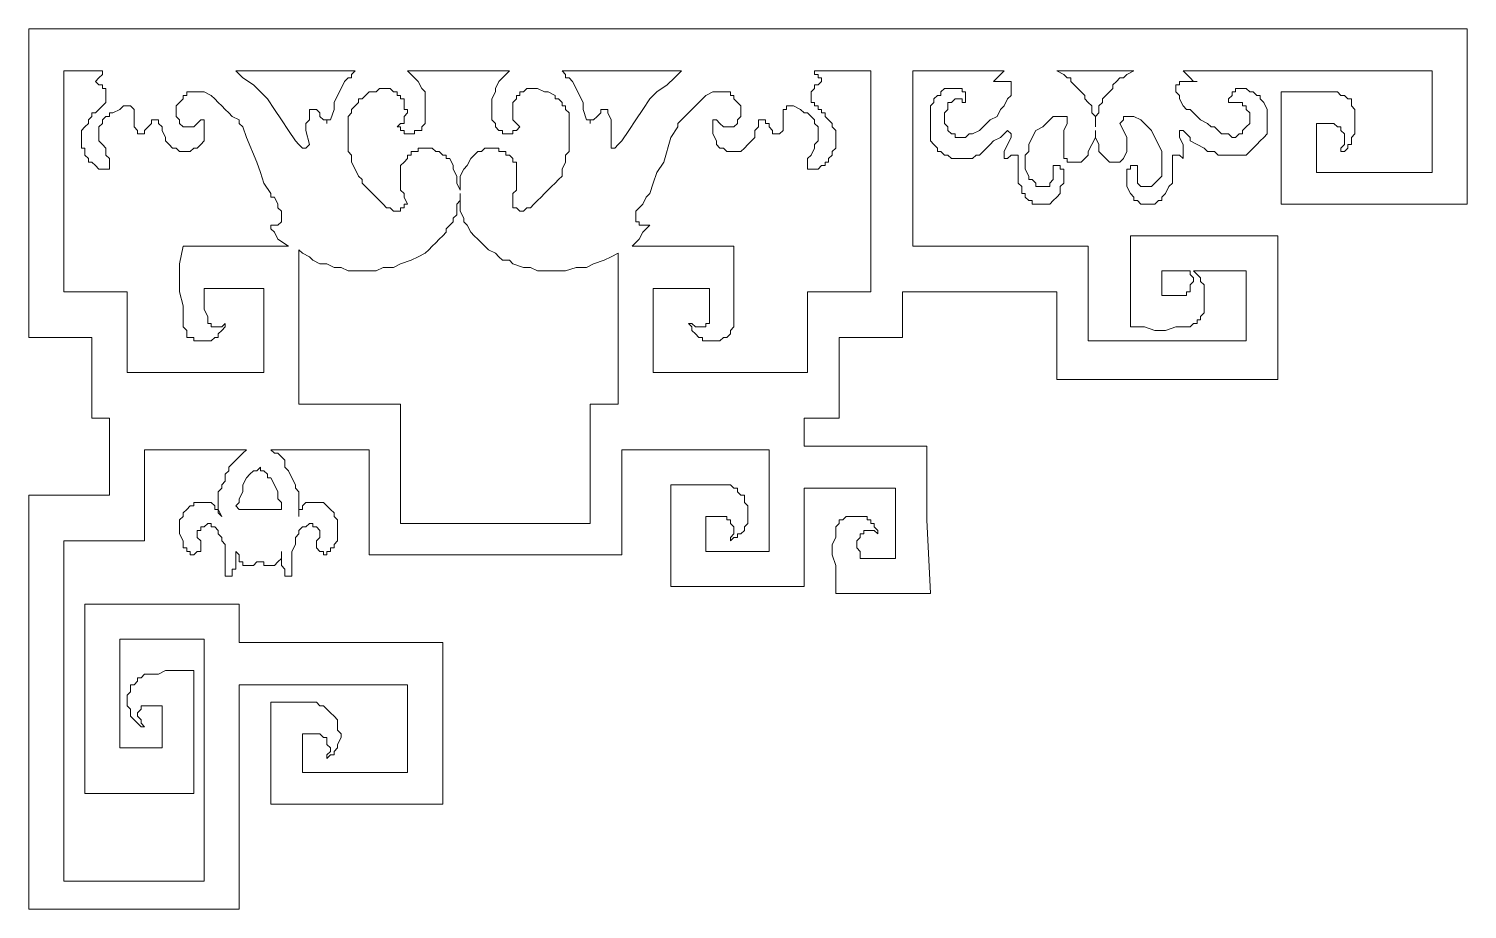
# Model space of a CAD drawing. Extents: x -66030 to 95157, y -13132 to 45879.
# Drawn here: x -54205 to -52603, y 9708 to 10688 of the extents above; entities that cross this region are included whole.
import ezdxf

# ---------------------------------------------------------------- set-up
doc = ezdxf.new("R2010")
doc.units = 0
doc.header["$LTSCALE"] = 100
doc.header["$MEASUREMENT"] = 0
doc.layers.get('0').update_dxf_attribs({"linetype": 'CONTINUOUS'})

msp = doc.modelspace()

# ---------------------------------------------------------------- linework, layer by layer
at = {"lineweight": 0}
for points in [[(-54204.6, 10688.1), (-53403.9, 10688.1), (-52603.2, 10688.1), (-52603.2, 10492.8), (-52810.2, 10492.8), (-52810.2, 10527.9), (-52810.2, 10617.7), (-52790.7, 10617.7), (-52782.8, 10617.7), (-52771.1, 10617.7), (-52759.4, 10617.7), (-52751.6, 10617.7), (-52747.7, 10617.7), (-52743.8, 10613.8), (-52739.9, 10613.8), (-52736, 10609.9), (-52736, 10609.9), (-52736, 10609.9), (-52732.1, 10609.9), (-52732.1, 10606), (-52732.1, 10602.1), (-52728.2, 10598.2), (-52728.2, 10590.4), (-52728.2, 10586.5), (-52728.2, 10578.7), (-52728.2, 10574.8), (-52728.2, 10570.9), (-52732.1, 10567), (-52732.1, 10563.1), (-52732.1, 10559.2), (-52736, 10559.2), (-52736, 10555.2), (-52739.9, 10551.3), (-52743.8, 10551.3), (-52743.8, 10551.3), (-52743.8, 10555.2), (-52739.9, 10559.2), (-52739.9, 10563.1), (-52739.9, 10567), (-52739.9, 10570.9), (-52743.8, 10574.8), (-52743.8, 10578.7), (-52743.8, 10578.7), (-52747.7, 10578.7), (-52747.7, 10578.7), (-52751.6, 10582.6), (-52759.4, 10582.6), (-52771.1, 10582.6), (-52771.1, 10527.9), (-52642.2, 10527.9), (-52642.2, 10641.2), (-52919.6, 10641.2), (-52911.7, 10633.4), (-52907.8, 10629.5), (-52903.9, 10629.5), (-52903.9, 10629.5), (-52903.9, 10629.5), (-52911.7, 10629.5), (-52915.6, 10629.5), (-52919.6, 10629.5), (-52919.6, 10629.5), (-52923.5, 10629.5), (-52923.5, 10625.6), (-52927.4, 10625.6), (-52927.4, 10621.7), (-52927.4, 10621.7), (-52927.4, 10617.7), (-52927.4, 10617.7), (-52923.5, 10613.8), (-52923.5, 10609.9), (-52919.6, 10602.1), (-52915.6, 10598.2), (-52911.7, 10598.2), (-52907.8, 10594.3), (-52903.9, 10590.4), (-52900, 10586.5), (-52892.2, 10582.6), (-52888.3, 10578.7), (-52884.4, 10578.7), (-52880.5, 10574.8), (-52876.6, 10570.9), (-52868.8, 10570.9), (-52864.9, 10567), (-52861, 10567), (-52857.1, 10570.9), (-52853.2, 10570.9), (-52853.2, 10570.9), (-52853.2, 10574.8), (-52849.2, 10578.7), (-52849.2, 10578.7), (-52845.3, 10582.6), (-52845.3, 10586.5), (-52845.3, 10590.4), (-52845.3, 10594.3), (-52849.2, 10598.2), (-52849.2, 10602.1), (-52849.2, 10602.1), (-52853.2, 10602.1), (-52853.2, 10606), (-52857.1, 10606), (-52861, 10606), (-52864.9, 10606), (-52864.9, 10606), (-52868.8, 10606), (-52868.8, 10606), (-52868.8, 10609.9), (-52868.8, 10609.9), (-52864.9, 10613.8), (-52864.9, 10617.7), (-52861, 10617.7), (-52861, 10621.7), (-52857.1, 10621.7), (-52853.2, 10621.7), (-52849.2, 10621.7), (-52849.2, 10621.7), (-52845.3, 10617.7), (-52841.4, 10617.7), (-52837.5, 10613.8), (-52833.6, 10613.8), (-52833.6, 10609.9), (-52829.7, 10606), (-52825.8, 10598.2), (-52825.8, 10594.3), (-52825.8, 10586.5), (-52825.8, 10582.6), (-52825.8, 10574.8), (-52825.8, 10570.9), (-52829.7, 10567), (-52833.6, 10563.1), (-52837.5, 10559.2), (-52841.4, 10555.2), (-52845.3, 10551.3), (-52849.2, 10547.4), (-52853.2, 10547.4), (-52857.1, 10547.4), (-52864.9, 10547.4), (-52868.8, 10547.4), (-52876.6, 10547.4), (-52880.5, 10547.4), (-52884.4, 10551.3), (-52892.2, 10551.3), (-52896.1, 10555.2), (-52903.9, 10559.2), (-52911.7, 10563.1), (-52911.7, 10567), (-52915.6, 10570.9), (-52915.6, 10570.9), (-52919.6, 10574.8), (-52923.5, 10574.8), (-52923.5, 10570.9), (-52923.5, 10570.9), (-52923.5, 10567), (-52919.6, 10559.2), (-52919.6, 10551.3), (-52919.6, 10547.4), (-52919.6, 10547.4), (-52919.6, 10543.5), (-52919.6, 10543.5), (-52919.6, 10543.5), (-52923.5, 10547.4), (-52927.4, 10547.4), (-52927.4, 10547.4), (-52931.3, 10547.4), (-52931.3, 10547.4), (-52931.3, 10547.4), (-52931.3, 10547.4), (-52931.3, 10539.6), (-52931.3, 10527.9), (-52931.3, 10520.1), (-52931.3, 10516.2), (-52935.2, 10512.3), (-52939.1, 10504.5), (-52939.1, 10504.5), (-52943, 10500.6), (-52943, 10496.7), (-52946.9, 10496.7), (-52950.8, 10492.8), (-52950.8, 10492.8), (-52954.7, 10492.8), (-52958.6, 10492.8), (-52962.5, 10492.8), (-52966.4, 10492.8), (-52970.3, 10496.7), (-52974.2, 10496.7), (-52974.2, 10500.6), (-52974.2, 10500.6), (-52978.1, 10504.5), (-52982, 10512.3), (-52982, 10516.2), (-52982, 10520.1), (-52982, 10524), (-52982, 10527.9), (-52982, 10527.9), (-52982, 10531.8), (-52982, 10531.8), (-52978.1, 10531.8), (-52978.1, 10535.7), (-52978.1, 10535.7), (-52974.2, 10535.7), (-52970.3, 10535.7), (-52970.3, 10531.8), (-52970.3, 10527.9), (-52970.3, 10524), (-52970.3, 10520.1), (-52970.3, 10520.1), (-52970.3, 10516.2), (-52966.4, 10512.3), (-52962.5, 10512.3), (-52962.5, 10512.3), (-52958.6, 10512.3), (-52954.7, 10512.3), (-52954.7, 10512.3), (-52950.8, 10516.2), (-52946.9, 10520.1), (-52946.9, 10520.1), (-52943, 10524), (-52943, 10531.8), (-52943, 10535.7), (-52943, 10539.6), (-52943, 10547.4), (-52943, 10551.3), (-52946.9, 10559.2), (-52950.8, 10567), (-52954.7, 10574.8), (-52958.6, 10578.7), (-52962.5, 10582.6), (-52966.4, 10586.5), (-52974.2, 10590.4), (-52974.2, 10590.4), (-52978.1, 10590.4), (-52982, 10590.4), (-52982, 10590.4), (-52986, 10590.4), (-52986, 10590.4), (-52986, 10586.5), (-52986, 10586.5), (-52989.9, 10582.6), (-52986, 10574.8), (-52982, 10567), (-52982, 10563.1), (-52982, 10559.2), (-52982, 10555.2), (-52982, 10551.3), (-52986, 10543.5), (-52986, 10543.5), (-52986, 10543.5), (-52989.9, 10539.6), (-52989.9, 10539.6), (-52993.8, 10539.6), (-52993.8, 10539.6), (-52997.7, 10539.6), (-52997.7, 10539.6), (-53001.6, 10539.6), (-53001.6, 10539.6), (-53001.6, 10539.6), (-53005.5, 10543.5), (-53005.5, 10543.5), (-53009.4, 10547.4), (-53009.4, 10547.4), (-53013.3, 10551.3), (-53013.3, 10559.2), (-53017.2, 10567), (-53017.2, 10570.9), (-53017.2, 10574.8), (-53017.2, 10570.9), (-53017.2, 10567), (-53021.1, 10559.2), (-53025, 10551.3), (-53025, 10547.4), (-53025, 10547.4), (-53028.9, 10543.5), (-53028.9, 10543.5), (-53032.8, 10539.6), (-53032.8, 10539.6), (-53036.7, 10539.6), (-53036.7, 10539.6), (-53040.6, 10539.6), (-53040.6, 10539.6), (-53044.5, 10539.6), (-53044.5, 10539.6), (-53048.4, 10539.6), (-53048.4, 10543.5), (-53048.4, 10543.5), (-53052.4, 10543.5), (-53052.4, 10551.3), (-53052.4, 10555.2), (-53052.4, 10559.2), (-53052.4, 10567), (-53052.4, 10574.8), (-53048.4, 10582.6), (-53048.4, 10586.5), (-53048.4, 10586.5), (-53048.4, 10590.4), (-53052.4, 10590.4), (-53052.4, 10590.4), (-53056.3, 10590.4), (-53056.3, 10590.4), (-53060.2, 10590.4), (-53064.1, 10590.4), (-53068, 10586.5), (-53071.9, 10582.6), (-53075.8, 10578.7), (-53083.6, 10574.8), (-53087.5, 10567), (-53091.4, 10559.2), (-53091.4, 10551.3), (-53095.3, 10547.4), (-53095.3, 10539.6), (-53095.3, 10535.7), (-53095.3, 10531.8), (-53091.4, 10524), (-53091.4, 10520.1), (-53087.5, 10520.1), (-53083.6, 10516.2), (-53083.6, 10512.3), (-53079.7, 10512.3), (-53075.8, 10512.3), (-53075.8, 10512.3), (-53071.9, 10512.3), (-53068, 10512.3), (-53068, 10516.2), (-53064.1, 10520.1), (-53064.1, 10520.1), (-53064.1, 10524), (-53064.1, 10527.9), (-53064.1, 10531.8), (-53064.1, 10535.7), (-53060.2, 10535.7), (-53060.2, 10535.7), (-53056.3, 10535.7), (-53056.3, 10531.8), (-53056.3, 10531.8), (-53052.4, 10531.8), (-53052.4, 10527.9), (-53052.4, 10527.9), (-53052.4, 10524), (-53052.4, 10520.1), (-53052.4, 10516.2), (-53056.3, 10512.3), (-53056.3, 10504.5), (-53060.2, 10500.6), (-53060.2, 10500.6), (-53064.1, 10496.7), (-53064.1, 10496.7), (-53068, 10492.8), (-53071.9, 10492.8), (-53075.8, 10492.8), (-53079.7, 10492.8), (-53083.6, 10492.8), (-53087.5, 10492.8), (-53087.5, 10496.7), (-53091.4, 10496.7), (-53095.3, 10500.6), (-53095.3, 10504.5), (-53099.2, 10504.5), (-53099.2, 10512.3), (-53103.1, 10516.2), (-53103.1, 10520.1), (-53103.1, 10527.9), (-53103.1, 10539.6), (-53103.1, 10547.4), (-53107, 10547.4), (-53107, 10547.4), (-53107, 10547.4), (-53107, 10547.4), (-53107, 10547.4), (-53110.9, 10547.4), (-53114.9, 10543.5), (-53114.9, 10543.5), (-53118.8, 10543.5), (-53118.8, 10547.4), (-53118.8, 10547.4), (-53118.8, 10551.3), (-53114.9, 10559.2), (-53110.9, 10567), (-53110.9, 10570.9), (-53110.9, 10570.9), (-53114.9, 10574.8), (-53114.9, 10574.8), (-53118.8, 10570.9), (-53118.8, 10570.9), (-53122.7, 10567), (-53130.5, 10563.1), (-53134.4, 10559.2), (-53138.3, 10555.2), (-53142.2, 10551.3), (-53146.1, 10547.4), (-53150, 10547.4), (-53153.9, 10543.5), (-53157.8, 10543.5), (-53165.6, 10543.5), (-53169.5, 10543.5), (-53173.4, 10543.5), (-53177.3, 10543.5), (-53181.3, 10547.4), (-53185.2, 10547.4), (-53189.1, 10551.3), (-53193, 10551.3), (-53193, 10555.2), (-53196.9, 10559.2), (-53196.9, 10559.2), (-53200.8, 10563.1), (-53200.8, 10567), (-53200.8, 10570.9), (-53200.8, 10574.8), (-53200.8, 10582.6), (-53200.8, 10590.4), (-53200.8, 10598.2), (-53200.8, 10602.1), (-53196.9, 10606), (-53196.9, 10609.9), (-53193, 10613.8), (-53189.1, 10613.8), (-53189.1, 10617.7), (-53185.2, 10621.7), (-53181.3, 10621.7), (-53177.3, 10621.7), (-53173.4, 10621.7), (-53173.4, 10621.7), (-53169.5, 10621.7), (-53165.6, 10621.7), (-53165.6, 10617.7), (-53161.7, 10617.7), (-53161.7, 10613.8), (-53161.7, 10609.9), (-53161.7, 10606), (-53161.7, 10606), (-53165.6, 10606), (-53165.6, 10609.9), (-53169.5, 10609.9), (-53173.4, 10609.9), (-53173.4, 10609.9), (-53177.3, 10606), (-53177.3, 10606), (-53181.3, 10606), (-53181.3, 10602.1), (-53181.3, 10598.2), (-53185.2, 10594.3), (-53185.2, 10594.3), (-53185.2, 10590.4), (-53185.2, 10586.5), (-53185.2, 10582.6), (-53181.3, 10578.7), (-53181.3, 10574.8), (-53177.3, 10570.9), (-53173.4, 10570.9), (-53173.4, 10567), (-53169.5, 10567), (-53161.7, 10567), (-53157.8, 10570.9), (-53153.9, 10570.9), (-53146.1, 10574.8), (-53138.3, 10582.6), (-53134.4, 10586.5), (-53126.6, 10590.4), (-53122.7, 10598.2), (-53118.8, 10602.1), (-53114.9, 10609.9), (-53110.9, 10613.8), (-53110.9, 10617.7), (-53110.9, 10617.7), (-53110.9, 10621.7), (-53110.9, 10621.7), (-53110.9, 10625.6), (-53110.9, 10625.6), (-53110.9, 10629.5), (-53114.9, 10629.5), (-53118.8, 10629.5), (-53122.7, 10629.5), (-53126.6, 10629.5), (-53130.5, 10629.5), (-53130.5, 10629.5), (-53130.5, 10629.5), (-53130.5, 10629.5), (-53126.6, 10633.4), (-53118.8, 10641.2), (-53220.3, 10641.2), (-53220.3, 10445.9), (-53025, 10445.9), (-53025, 10414.6), (-53025, 10395.1), (-53025, 10340.4), (-52849.2, 10340.4), (-52849.2, 10418.5), (-52907.8, 10418.5), (-52903.9, 10414.6), (-52903.9, 10414.6), (-52900, 10410.7), (-52900, 10406.8), (-52896.1, 10402.9), (-52896.1, 10399), (-52896.1, 10395.1), (-52896.1, 10391.2), (-52896.1, 10387.3), (-52896.1, 10383.4), (-52896.1, 10379.5), (-52896.1, 10375.6), (-52896.1, 10371.7), (-52900, 10367.8), (-52900, 10363.9), (-52903.9, 10363.9), (-52903.9, 10360), (-52907.8, 10360), (-52907.8, 10360), (-52911.7, 10356), (-52919.6, 10356), (-52923.5, 10356), (-52927.4, 10356), (-52939.1, 10352.1), (-52950.8, 10352.1), (-52962.5, 10356), (-52978.1, 10356), (-52978.1, 10457.6), (-52814.1, 10457.6), (-52814.1, 10297.5), (-52849.2, 10297.5), (-53060.2, 10297.5), (-53060.2, 10395.1), (-53220.3, 10395.1), (-53232, 10395.1), (-53232, 10395.1), (-53232, 10367.8), (-53232, 10344.3), (-53302.3, 10344.3), (-53302.3, 10305.3), (-53302.3, 10254.5), (-53337.5, 10254.5), (-53341.4, 10254.5), (-53341.4, 10223.2), (-53204.7, 10223.2), (-53204.7, 10141.2), (-53200.8, 10059.2), (-53306.2, 10059.2), (-53306.2, 10070.9), (-53306.2, 10078.7), (-53306.2, 10090.4), (-53310.1, 10102.2), (-53310.1, 10113.9), (-53306.2, 10121.7), (-53306.2, 10125.6), (-53306.2, 10129.5), (-53306.2, 10133.4), (-53302.3, 10137.3), (-53302.3, 10137.3), (-53302.3, 10141.2), (-53298.4, 10141.2), (-53294.5, 10145.1), (-53290.6, 10145.1), (-53282.8, 10145.1), (-53278.9, 10145.1), (-53275, 10145.1), (-53271.1, 10145.1), (-53271.1, 10141.2), (-53267.2, 10141.2), (-53267.2, 10137.3), (-53263.3, 10137.3), (-53263.3, 10133.4), (-53259.4, 10129.5), (-53259.4, 10125.6), (-53259.4, 10125.6), (-53259.4, 10125.6), (-53263.3, 10129.5), (-53267.2, 10129.5), (-53271.1, 10129.5), (-53275, 10129.5), (-53275, 10129.5), (-53275, 10125.6), (-53278.9, 10125.6), (-53278.9, 10125.6), (-53278.9, 10121.7), (-53278.9, 10121.7), (-53282.8, 10117.8), (-53282.8, 10113.9), (-53282.8, 10110), (-53278.9, 10106.1), (-53278.9, 10098.3), (-53239.8, 10098.3), (-53239.8, 10176.4), (-53341.4, 10176.4), (-53341.4, 10067), (-53380.5, 10067), (-53489.8, 10067), (-53489.8, 10125.6), (-53489.8, 10180.3), (-53474.2, 10180.3), (-53462.5, 10180.3), (-53450.8, 10180.3), (-53439, 10180.3), (-53435.1, 10180.3), (-53427.3, 10180.3), (-53423.4, 10180.3), (-53419.5, 10176.4), (-53415.6, 10176.4), (-53415.6, 10176.4), (-53415.6, 10172.5), (-53411.7, 10168.6), (-53407.8, 10168.6), (-53407.8, 10160.7), (-53403.9, 10156.8), (-53403.9, 10152.9), (-53403.9, 10149), (-53403.9, 10145.1), (-53403.9, 10141.2), (-53403.9, 10137.3), (-53407.8, 10133.4), (-53407.8, 10129.5), (-53411.7, 10125.6), (-53415.6, 10125.6), (-53415.6, 10121.7), (-53419.5, 10121.7), (-53423.4, 10117.8), (-53423.4, 10121.7), (-53419.5, 10125.6), (-53419.5, 10129.5), (-53419.5, 10133.4), (-53423.4, 10137.3), (-53423.4, 10141.2), (-53423.4, 10141.2), (-53427.3, 10141.2), (-53427.3, 10145.1), (-53431.2, 10145.1), (-53435.1, 10145.1), (-53439, 10145.1), (-53450.8, 10145.1), (-53450.8, 10106.1), (-53380.5, 10106.1), (-53380.5, 10219.3), (-53544.5, 10219.3), (-53544.5, 10125.6), (-53544.5, 10102.2), (-53825.7, 10102.2), (-53825.7, 10219.3), (-53935.1, 10219.3), (-53931.2, 10215.4), (-53927.3, 10215.4), (-53923.4, 10211.5), (-53919.5, 10207.6), (-53919.5, 10199.8), (-53915.6, 10195.9), (-53911.7, 10188.1), (-53907.8, 10180.3), (-53907.8, 10176.4), (-53903.9, 10172.5), (-53903.9, 10164.7), (-53903.9, 10160.7), (-53903.9, 10156.8), (-53903.9, 10152.9), (-53903.9, 10145.1), (-53903.9, 10149), (-53903.9, 10152.9), (-53900, 10152.9), (-53900, 10156.8), (-53896, 10160.7), (-53892.1, 10160.7), (-53892.1, 10160.7), (-53888.2, 10160.7), (-53884.3, 10160.7), (-53884.3, 10160.7), (-53880.4, 10160.7), (-53876.5, 10160.7), (-53872.6, 10156.8), (-53872.6, 10156.8), (-53868.7, 10152.9), (-53868.7, 10152.9), (-53864.8, 10149), (-53864.8, 10145.1), (-53864.8, 10145.1), (-53860.9, 10141.2), (-53860.9, 10137.3), (-53860.9, 10129.5), (-53860.9, 10125.6), (-53860.9, 10117.8), (-53864.8, 10113.9), (-53864.8, 10110), (-53868.7, 10110), (-53868.7, 10106.1), (-53872.6, 10106.1), (-53872.6, 10102.2), (-53876.5, 10102.2), (-53876.5, 10106.1), (-53880.4, 10106.1), (-53880.4, 10106.1), (-53884.3, 10110), (-53884.3, 10113.9), (-53884.3, 10113.9), (-53884.3, 10117.8), (-53884.3, 10117.8), (-53880.4, 10121.7), (-53880.4, 10121.7), (-53880.4, 10125.6), (-53880.4, 10129.5), (-53880.4, 10129.5), (-53884.3, 10133.4), (-53884.3, 10133.4), (-53888.2, 10133.4), (-53888.2, 10137.3), (-53892.1, 10137.3), (-53892.1, 10137.3), (-53896, 10133.4), (-53900, 10133.4), (-53900, 10133.4), (-53903.9, 10129.5), (-53903.9, 10125.6), (-53907.8, 10121.7), (-53907.8, 10117.8), (-53907.8, 10113.9), (-53911.7, 10106.1), (-53911.7, 10102.2), (-53911.7, 10094.3), (-53911.7, 10086.5), (-53911.7, 10082.6), (-53911.7, 10078.7), (-53911.7, 10078.7), (-53911.7, 10078.7), (-53915.6, 10078.7), (-53915.6, 10078.7), (-53915.6, 10078.7), (-53919.5, 10078.7), (-53919.5, 10082.6), (-53919.5, 10086.5), (-53919.5, 10086.5), (-53923.4, 10090.4), (-53923.4, 10094.3), (-53923.4, 10098.3), (-53923.4, 10102.2), (-53923.4, 10106.1), (-53923.4, 10106.1), (-53923.4, 10106.1), (-53923.4, 10102.2), (-53923.4, 10098.3), (-53927.3, 10094.3), (-53927.3, 10094.3), (-53931.2, 10090.4), (-53935.1, 10090.4), (-53935.1, 10090.4), (-53939, 10090.4), (-53942.9, 10090.4), (-53942.9, 10094.3), (-53946.8, 10094.3), (-53946.8, 10094.3), (-53946.8, 10094.3), (-53950.7, 10094.3), (-53954.6, 10090.4), (-53958.5, 10090.4), (-53962.4, 10090.4), (-53962.4, 10090.4), (-53966.4, 10090.4), (-53966.4, 10094.3), (-53970.3, 10094.3), (-53970.3, 10102.2), (-53974.2, 10106.1), (-53974.2, 10106.1), (-53974.2, 10106.1), (-53974.2, 10106.1), (-53974.2, 10102.2), (-53974.2, 10098.3), (-53974.2, 10094.3), (-53974.2, 10090.4), (-53974.2, 10086.5), (-53978.1, 10086.5), (-53978.1, 10082.6), (-53978.1, 10078.7), (-53982, 10078.7), (-53982, 10078.7), (-53982, 10078.7), (-53982, 10078.7), (-53985.9, 10078.7), (-53985.9, 10078.7), (-53985.9, 10082.6), (-53985.9, 10086.5), (-53985.9, 10094.3), (-53985.9, 10102.2), (-53985.9, 10106.1), (-53985.9, 10113.9), (-53989.8, 10117.8), (-53989.8, 10121.7), (-53993.7, 10125.6), (-53993.7, 10129.5), (-53997.6, 10133.4), (-53997.6, 10133.4), (-54001.5, 10133.4), (-54001.5, 10137.3), (-54005.4, 10137.3), (-54005.4, 10137.3), (-54009.3, 10133.4), (-54009.3, 10133.4), (-54013.2, 10133.4), (-54013.2, 10129.5), (-54017.1, 10129.5), (-54017.1, 10125.6), (-54017.1, 10121.7), (-54017.1, 10121.7), (-54013.2, 10117.8), (-54013.2, 10117.8), (-54013.2, 10113.9), (-54013.2, 10113.9), (-54013.2, 10110), (-54013.2, 10106.1), (-54017.1, 10106.1), (-54017.1, 10106.1), (-54021, 10102.2), (-54024.9, 10102.2), (-54024.9, 10106.1), (-54028.8, 10106.1), (-54028.8, 10110), (-54032.8, 10110), (-54032.8, 10113.9), (-54032.8, 10117.8), (-54036.7, 10125.6), (-54036.7, 10129.5), (-54036.7, 10137.3), (-54036.7, 10141.2), (-54032.8, 10145.1), (-54032.8, 10145.1), (-54032.8, 10149), (-54028.8, 10152.9), (-54028.8, 10152.9), (-54024.9, 10156.8), (-54021, 10156.8), (-54021, 10160.7), (-54017.1, 10160.7), (-54013.2, 10160.7), (-54009.3, 10160.7), (-54009.3, 10160.7), (-54005.4, 10160.7), (-54001.5, 10160.7), (-54001.5, 10160.7), (-53997.6, 10156.8), (-53997.6, 10152.9), (-53993.7, 10152.9), (-53993.7, 10149), (-53989.8, 10145.1), (-53993.7, 10152.9), (-53993.7, 10156.8), (-53993.7, 10160.7), (-53993.7, 10164.7), (-53993.7, 10172.5), (-53989.8, 10176.4), (-53989.8, 10180.3), (-53985.9, 10184.2), (-53985.9, 10192), (-53982, 10195.9), (-53982, 10199.8), (-53978.1, 10203.7), (-53974.2, 10207.6), (-53970.3, 10211.5), (-53966.4, 10215.4), (-53962.4, 10219.3), (-54075.7, 10219.3), (-54075.7, 10125.6), (-54075.7, 10117.8), (-54165.6, 10117.8), (-54165.6, 9738.9), (-54009.3, 9738.9), (-54009.3, 10008.4), (-54103.1, 10008.4), (-54103.1, 9887.3), (-54060.1, 9887.3), (-54056.2, 9887.3), (-54056.2, 9934.2), (-54067.9, 9934.2), (-54071.8, 9934.2), (-54071.8, 9934.2), (-54075.7, 9934.2), (-54075.7, 9934.2), (-54079.6, 9934.2), (-54079.6, 9930.3), (-54079.6, 9930.3), (-54083.5, 9926.4), (-54083.5, 9922.5), (-54079.6, 9918.6), (-54079.6, 9914.7), (-54075.7, 9910.8), (-54079.6, 9910.8), (-54083.5, 9914.7), (-54083.5, 9914.7), (-54087.4, 9918.6), (-54087.4, 9918.6), (-54091.3, 9922.5), (-54091.3, 9926.4), (-54091.3, 9930.3), (-54095.2, 9934.2), (-54095.2, 9938.1), (-54095.2, 9945.9), (-54091.3, 9949.8), (-54091.3, 9953.7), (-54091.3, 9957.6), (-54087.4, 9957.6), (-54083.5, 9961.5), (-54083.5, 9965.4), (-54079.6, 9965.4), (-54075.7, 9969.4), (-54071.8, 9969.4), (-54067.9, 9969.4), (-54060.1, 9969.4), (-54052.3, 9973.3), (-54044.5, 9973.3), (-54032.8, 9973.3), (-54021, 9973.3), (-54021, 9903), (-54021, 9836.6), (-54103.1, 9836.6), (-54142.1, 9836.6), (-54142.1, 10008.4), (-54142.1, 10047.5), (-53970.3, 10047.5), (-53970.3, 10008.4), (-53970.3, 10004.5), (-53743.7, 10004.5), (-53743.7, 9996.7), (-53743.7, 9957.6), (-53743.7, 9860), (-53743.7, 9824.8), (-53935.1, 9824.8), (-53935.1, 9938.1), (-53927.3, 9938.1), (-53919.5, 9938.1), (-53911.7, 9938.1), (-53903.9, 9938.1), (-53896, 9938.1), (-53892.1, 9938.1), (-53888.2, 9938.1), (-53884.3, 9938.1), (-53880.4, 9934.2), (-53876.5, 9934.2), (-53872.6, 9930.3), (-53868.7, 9926.4), (-53864.8, 9922.5), (-53864.8, 9922.5), (-53860.9, 9918.6), (-53860.9, 9914.7), (-53860.9, 9906.9), (-53857, 9903), (-53857, 9899), (-53860.9, 9891.2), (-53860.9, 9887.3), (-53860.9, 9887.3), (-53864.8, 9883.4), (-53864.8, 9883.4), (-53864.8, 9879.5), (-53868.7, 9879.5), (-53872.6, 9875.6), (-53872.6, 9879.5), (-53868.7, 9883.4), (-53868.7, 9887.3), (-53872.6, 9891.2), (-53872.6, 9895.1), (-53872.6, 9895.1), (-53872.6, 9899), (-53876.5, 9899), (-53876.5, 9899), (-53880.4, 9903), (-53884.3, 9903), (-53888.2, 9903), (-53900, 9903), (-53900, 9860), (-53782.8, 9860), (-53782.8, 9957.6), (-53970.3, 9957.6), (-53970.3, 9738.9), (-53970.3, 9707.7), (-54204.6, 9707.7), (-54204.6, 10168.6), (-54114.8, 10168.6), (-54114.8, 10219.3), (-54114.8, 10250.6), (-54114.8, 10254.5), (-54134.3, 10254.5), (-54134.3, 10305.3), (-54134.3, 10344.3), (-54204.6, 10344.3), (-54204.6, 10688.1)], [(-53915.6, 10445.9), (-53927.3, 10453.7), (-53931.2, 10461.5), (-53935.1, 10465.4), (-53935.1, 10469.3), (-53935.1, 10469.3), (-53935.1, 10469.3), (-53935.1, 10469.3), (-53931.2, 10469.3), (-53927.3, 10469.3), (-53927.3, 10469.3), (-53923.4, 10473.2), (-53923.4, 10473.2), (-53923.4, 10473.2), (-53923.4, 10477.1), (-53923.4, 10481), (-53923.4, 10481), (-53923.4, 10484.9), (-53927.3, 10488.8), (-53927.3, 10492.8), (-53931.2, 10500.6), (-53935.1, 10500.6), (-53935.1, 10504.5), (-53942.9, 10516.2), (-53946.8, 10527.9), (-53950.7, 10539.6), (-53962.4, 10567), (-53966.4, 10578.7), (-53970.3, 10582.6), (-53970.3, 10586.5), (-53978.1, 10590.4), (-53982, 10594.3), (-53985.9, 10598.2), (-53989.8, 10602.1), (-53993.7, 10606), (-53997.6, 10609.9), (-54001.5, 10613.8), (-54009.3, 10617.7), (-54013.2, 10617.7), (-54013.2, 10617.7), (-54017.1, 10617.7), (-54021, 10617.7), (-54021, 10617.7), (-54024.9, 10617.7), (-54028.8, 10617.7), (-54028.8, 10613.8), (-54032.8, 10613.8), (-54032.8, 10609.9), (-54036.7, 10606), (-54036.7, 10606), (-54040.6, 10602.1), (-54040.6, 10594.3), (-54040.6, 10590.4), (-54036.7, 10586.5), (-54036.7, 10582.6), (-54036.7, 10582.6), (-54032.8, 10578.7), (-54032.8, 10578.7), (-54028.8, 10578.7), (-54028.8, 10578.7), (-54024.9, 10578.7), (-54021, 10578.7), (-54017.1, 10582.6), (-54017.1, 10582.6), (-54013.2, 10586.5), (-54013.2, 10586.5), (-54009.3, 10586.5), (-54009.3, 10582.6), (-54009.3, 10582.6), (-54009.3, 10582.6), (-54009.3, 10578.7), (-54009.3, 10574.8), (-54009.3, 10570.9), (-54009.3, 10563.1), (-54013.2, 10559.2), (-54017.1, 10555.2), (-54021, 10555.2), (-54024.9, 10551.3), (-54028.8, 10551.3), (-54032.8, 10551.3), (-54032.8, 10551.3), (-54036.7, 10551.3), (-54040.6, 10555.2), (-54044.5, 10555.2), (-54048.4, 10559.2), (-54052.3, 10563.1), (-54052.3, 10567), (-54056.2, 10574.8), (-54056.2, 10578.7), (-54060.1, 10582.6), (-54060.1, 10586.5), (-54060.1, 10586.5), (-54060.1, 10586.5), (-54064, 10586.5), (-54064, 10586.5), (-54064, 10586.5), (-54067.9, 10586.5), (-54067.9, 10582.6), (-54067.9, 10582.6), (-54071.8, 10578.7), (-54071.8, 10578.7), (-54075.7, 10574.8), (-54075.7, 10570.9), (-54079.6, 10570.9), (-54079.6, 10570.9), (-54079.6, 10570.9), (-54083.5, 10570.9), (-54083.5, 10570.9), (-54083.5, 10570.9), (-54083.5, 10574.8), (-54087.4, 10578.7), (-54087.4, 10582.6), (-54087.4, 10586.5), (-54087.4, 10590.4), (-54087.4, 10598.2), (-54087.4, 10598.2), (-54091.3, 10602.1), (-54091.3, 10602.1), (-54091.3, 10602.1), (-54095.2, 10602.1), (-54095.2, 10602.1), (-54099.2, 10602.1), (-54103.1, 10598.2), (-54110.9, 10594.3), (-54114.8, 10594.3), (-54114.8, 10590.4), (-54118.7, 10590.4), (-54122.6, 10586.5), (-54122.6, 10582.6), (-54126.5, 10578.7), (-54126.5, 10574.8), (-54126.5, 10570.9), (-54126.5, 10567), (-54126.5, 10563.1), (-54122.6, 10559.2), (-54118.7, 10555.2), (-54118.7, 10547.4), (-54114.8, 10543.5), (-54114.8, 10539.6), (-54114.8, 10535.7), (-54114.8, 10531.8), (-54114.8, 10531.8), (-54114.8, 10531.8), (-54118.7, 10531.8), (-54118.7, 10531.8), (-54122.6, 10531.8), (-54126.5, 10531.8), (-54130.4, 10535.7), (-54130.4, 10535.7), (-54134.3, 10539.6), (-54138.2, 10539.6), (-54138.2, 10543.5), (-54142.1, 10547.4), (-54142.1, 10551.3), (-54142.1, 10555.2), (-54146, 10555.2), (-54146, 10559.2), (-54146, 10563.1), (-54146, 10567), (-54146, 10570.9), (-54146, 10574.8), (-54142.1, 10578.7), (-54138.2, 10582.6), (-54138.2, 10586.5), (-54134.3, 10590.4), (-54134.3, 10594.3), (-54130.4, 10594.3), (-54126.5, 10598.2), (-54126.5, 10598.2), (-54122.6, 10602.1), (-54122.6, 10602.1), (-54118.7, 10606), (-54118.7, 10606), (-54118.7, 10609.9), (-54118.7, 10609.9), (-54118.7, 10613.8), (-54118.7, 10617.7), (-54118.7, 10621.7), (-54122.6, 10621.7), (-54122.6, 10625.6), (-54126.5, 10625.6), (-54126.5, 10625.6), (-54126.5, 10625.6), (-54130.4, 10629.5), (-54130.4, 10629.5), (-54126.5, 10633.4), (-54126.5, 10633.4), (-54122.6, 10637.3), (-54122.6, 10637.3), (-54122.6, 10637.3), (-54122.6, 10641.2), (-54122.6, 10641.2), (-54142.1, 10641.2), (-54165.6, 10641.2), (-54165.6, 10395.1), (-54095.2, 10395.1), (-54095.2, 10305.3), (-53942.9, 10305.3), (-53942.9, 10399), (-54009.3, 10399), (-54009.3, 10379.5), (-54009.3, 10375.6), (-54005.4, 10367.8), (-54005.4, 10363.9), (-54005.4, 10363.9), (-54005.4, 10360), (-54005.4, 10360), (-54001.5, 10360), (-54001.5, 10356), (-53997.6, 10356), (-53997.6, 10356), (-53993.7, 10356), (-53989.8, 10356), (-53985.9, 10360), (-53985.9, 10360), (-53985.9, 10360), (-53985.9, 10360), (-53985.9, 10356), (-53989.8, 10352.1), (-53993.7, 10348.2), (-53993.7, 10344.3), (-53997.6, 10344.3), (-54001.5, 10340.4), (-54005.4, 10340.4), (-54009.3, 10340.4), (-54017.1, 10340.4), (-54021, 10340.4), (-54021, 10344.3), (-54024.9, 10344.3), (-54028.8, 10344.3), (-54028.8, 10348.2), (-54028.8, 10348.2), (-54028.8, 10352.1), (-54032.8, 10356), (-54032.8, 10363.9), (-54032.8, 10371.7), (-54032.8, 10379.5), (-54036.7, 10395.1), (-54036.7, 10410.7), (-54036.7, 10426.4), (-54032.8, 10445.9), (-53942.9, 10445.9), (-53915.6, 10445.9)], [(-53974.2, 10641.2), (-53966.4, 10633.4), (-53954.6, 10625.6), (-53946.8, 10617.7), (-53939, 10609.9), (-53931.2, 10598.2), (-53923.4, 10586.5), (-53915.6, 10574.8), (-53907.8, 10563.1), (-53903.9, 10559.2), (-53903.9, 10559.2), (-53900, 10555.2), (-53896, 10555.2), (-53896, 10555.2), (-53896, 10555.2), (-53896, 10555.2), (-53896, 10555.2), (-53892.1, 10559.2), (-53892.1, 10559.2), (-53896, 10574.8), (-53896, 10582.6), (-53892.1, 10586.5), (-53892.1, 10594.3), (-53892.1, 10598.2), (-53892.1, 10598.2), (-53888.2, 10598.2), (-53888.2, 10598.2), (-53888.2, 10598.2), (-53884.3, 10598.2), (-53880.4, 10594.3), (-53880.4, 10590.4), (-53876.5, 10586.5), (-53876.5, 10586.5), (-53872.6, 10586.5), (-53872.6, 10582.6), (-53872.6, 10586.5), (-53868.7, 10586.5), (-53868.7, 10586.5), (-53868.7, 10586.5), (-53864.8, 10598.2), (-53864.8, 10606), (-53860.9, 10613.8), (-53857, 10621.7), (-53853.1, 10629.5), (-53849.2, 10633.4), (-53845.3, 10633.4), (-53845.3, 10637.3), (-53841.4, 10641.2), (-53974.2, 10641.2)], [(-53782.8, 10641.2), (-53778.9, 10637.3), (-53775, 10633.4), (-53771.1, 10629.5), (-53767.1, 10621.7), (-53763.2, 10617.7), (-53763.2, 10609.9), (-53763.2, 10602.1), (-53763.2, 10594.3), (-53763.2, 10586.5), (-53763.2, 10582.6), (-53767.1, 10578.7), (-53767.1, 10574.8), (-53771.1, 10574.8), (-53775, 10574.8), (-53775, 10570.9), (-53778.9, 10570.9), (-53778.9, 10570.9), (-53782.8, 10570.9), (-53786.7, 10570.9), (-53786.7, 10574.8), (-53790.6, 10574.8), (-53790.6, 10574.8), (-53790.6, 10578.7), (-53794.5, 10578.7), (-53790.6, 10582.6), (-53786.7, 10582.6), (-53786.7, 10586.5), (-53786.7, 10590.4), (-53786.7, 10590.4), (-53782.8, 10594.3), (-53782.8, 10598.2), (-53786.7, 10598.2), (-53786.7, 10602.1), (-53786.7, 10606), (-53786.7, 10609.9), (-53790.6, 10609.9), (-53790.6, 10613.8), (-53794.5, 10613.8), (-53794.5, 10617.7), (-53798.4, 10617.7), (-53802.3, 10621.7), (-53806.2, 10621.7), (-53814, 10621.7), (-53817.9, 10617.7), (-53825.7, 10617.7), (-53829.6, 10613.8), (-53833.5, 10609.9), (-53837.5, 10609.9), (-53837.5, 10606), (-53841.4, 10602.1), (-53841.4, 10602.1), (-53845.3, 10598.2), (-53845.3, 10594.3), (-53849.2, 10590.4), (-53849.2, 10586.5), (-53849.2, 10578.7), (-53849.2, 10574.8), (-53849.2, 10570.9), (-53849.2, 10563.1), (-53849.2, 10559.2), (-53849.2, 10551.3), (-53845.3, 10547.4), (-53845.3, 10539.6), (-53841.4, 10531.8), (-53837.5, 10524), (-53833.5, 10520.1), (-53833.5, 10516.2), (-53829.6, 10512.3), (-53821.8, 10504.5), (-53817.9, 10500.6), (-53814, 10496.7), (-53810.1, 10492.8), (-53806.2, 10488.8), (-53802.3, 10488.8), (-53798.4, 10484.9), (-53794.5, 10484.9), (-53794.5, 10484.9), (-53790.6, 10484.9), (-53790.6, 10488.8), (-53786.7, 10488.8), (-53786.7, 10488.8), (-53786.7, 10492.8), (-53782.8, 10492.8), (-53786.7, 10500.6), (-53786.7, 10504.5), (-53790.6, 10508.4), (-53790.6, 10516.2), (-53790.6, 10520.1), (-53790.6, 10524), (-53790.6, 10527.9), (-53790.6, 10531.8), (-53790.6, 10535.7), (-53786.7, 10539.6), (-53786.7, 10539.6), (-53782.8, 10543.5), (-53782.8, 10547.4), (-53778.9, 10547.4), (-53778.9, 10551.3), (-53775, 10551.3), (-53771.1, 10551.3), (-53771.1, 10555.2), (-53767.1, 10555.2), (-53763.2, 10555.2), (-53763.2, 10555.2), (-53755.4, 10555.2), (-53751.5, 10551.3), (-53747.6, 10551.3), (-53743.7, 10547.4), (-53739.8, 10547.4), (-53739.8, 10543.5), (-53735.9, 10543.5), (-53732, 10535.7), (-53732, 10531.8), (-53728.1, 10524), (-53728.1, 10516.2), (-53724.2, 10508.4), (-53724.2, 10516.2), (-53724.2, 10524), (-53720.3, 10531.8), (-53716.4, 10535.7), (-53712.5, 10543.5), (-53712.5, 10543.5), (-53708.6, 10547.4), (-53708.6, 10547.4), (-53704.7, 10551.3), (-53700.7, 10551.3), (-53696.8, 10555.2), (-53689, 10555.2), (-53689, 10555.2), (-53685.1, 10555.2), (-53681.2, 10555.2), (-53681.2, 10551.3), (-53677.3, 10551.3), (-53673.4, 10551.3), (-53673.4, 10547.4), (-53669.5, 10547.4), (-53665.6, 10543.5), (-53665.6, 10539.6), (-53661.7, 10539.6), (-53661.7, 10535.7), (-53661.7, 10531.8), (-53661.7, 10527.9), (-53661.7, 10524), (-53661.7, 10520.1), (-53661.7, 10516.2), (-53661.7, 10508.4), (-53665.6, 10504.5), (-53665.6, 10500.6), (-53665.6, 10492.8), (-53665.6, 10492.8), (-53665.6, 10488.8), (-53661.7, 10488.8), (-53661.7, 10488.8), (-53657.8, 10484.9), (-53657.8, 10484.9), (-53653.9, 10484.9), (-53653.9, 10484.9), (-53650, 10488.8), (-53646.1, 10488.8), (-53642.2, 10492.8), (-53638.3, 10496.7), (-53634.3, 10500.6), (-53630.4, 10504.5), (-53622.6, 10512.3), (-53618.7, 10516.2), (-53614.8, 10520.1), (-53610.9, 10524), (-53610.9, 10531.8), (-53607, 10539.6), (-53607, 10547.4), (-53603.1, 10551.3), (-53603.1, 10559.2), (-53603.1, 10563.1), (-53603.1, 10570.9), (-53603.1, 10574.8), (-53603.1, 10578.7), (-53603.1, 10586.5), (-53603.1, 10590.4), (-53603.1, 10594.3), (-53607, 10598.2), (-53607, 10602.1), (-53610.9, 10602.1), (-53610.9, 10606), (-53614.8, 10609.9), (-53618.7, 10609.9), (-53618.7, 10613.8), (-53626.5, 10617.7), (-53630.4, 10617.7), (-53638.3, 10621.7), (-53642.2, 10621.7), (-53650, 10621.7), (-53653.9, 10617.7), (-53657.8, 10617.7), (-53657.8, 10613.8), (-53661.7, 10613.8), (-53661.7, 10609.9), (-53661.7, 10609.9), (-53665.6, 10606), (-53665.6, 10602.1), (-53665.6, 10598.2), (-53665.6, 10598.2), (-53665.6, 10594.3), (-53665.6, 10590.4), (-53665.6, 10590.4), (-53665.6, 10586.5), (-53661.7, 10582.6), (-53661.7, 10582.6), (-53657.8, 10578.7), (-53657.8, 10578.7), (-53661.7, 10574.8), (-53661.7, 10574.8), (-53665.6, 10574.8), (-53665.6, 10570.9), (-53669.5, 10570.9), (-53669.5, 10570.9), (-53673.4, 10570.9), (-53677.3, 10570.9), (-53677.3, 10574.8), (-53681.2, 10574.8), (-53681.2, 10574.8), (-53685.1, 10578.7), (-53685.1, 10582.6), (-53689, 10586.5), (-53689, 10594.3), (-53689, 10602.1), (-53689, 10609.9), (-53685.1, 10617.7), (-53685.1, 10621.7), (-53681.2, 10629.5), (-53677.3, 10633.4), (-53673.4, 10637.3), (-53669.5, 10641.2), (-53782.8, 10641.2)], [(-53610.9, 10641.2), (-53607, 10637.3), (-53607, 10633.4), (-53603.1, 10633.4), (-53599.2, 10629.5), (-53595.3, 10621.7), (-53591.4, 10613.8), (-53587.5, 10606), (-53587.5, 10598.2), (-53583.6, 10586.5), (-53583.6, 10586.5), (-53579.7, 10586.5), (-53579.7, 10586.5), (-53579.7, 10582.6), (-53579.7, 10586.5), (-53575.8, 10586.5), (-53575.8, 10586.5), (-53571.8, 10590.4), (-53567.9, 10594.3), (-53567.9, 10598.2), (-53564, 10598.2), (-53564, 10598.2), (-53560.1, 10598.2), (-53560.1, 10598.2), (-53560.1, 10598.2), (-53560.1, 10594.3), (-53556.2, 10586.5), (-53556.2, 10582.6), (-53556.2, 10574.8), (-53556.2, 10559.2), (-53556.2, 10559.2), (-53556.2, 10555.2), (-53556.2, 10555.2), (-53556.2, 10555.2), (-53556.2, 10555.2), (-53552.3, 10555.2), (-53552.3, 10555.2), (-53548.4, 10559.2), (-53548.4, 10559.2), (-53544.5, 10563.1), (-53536.7, 10574.8), (-53528.9, 10586.5), (-53521.1, 10598.2), (-53513.3, 10609.9), (-53505.4, 10617.7), (-53493.7, 10625.6), (-53485.9, 10633.4), (-53478.1, 10641.2), (-53610.9, 10641.2)], [(-53329.7, 10641.2), (-53329.7, 10641.2), (-53329.7, 10637.3), (-53329.7, 10637.3), (-53325.8, 10637.3), (-53325.8, 10633.4), (-53321.9, 10633.4), (-53321.9, 10629.5), (-53321.9, 10629.5), (-53325.8, 10625.6), (-53325.8, 10625.6), (-53325.8, 10625.6), (-53329.7, 10625.6), (-53329.7, 10621.7), (-53329.7, 10621.7), (-53333.6, 10617.7), (-53333.6, 10613.8), (-53333.6, 10609.9), (-53333.6, 10609.9), (-53333.6, 10606), (-53329.7, 10606), (-53329.7, 10602.1), (-53325.8, 10602.1), (-53325.8, 10598.2), (-53321.9, 10598.2), (-53321.9, 10594.3), (-53318, 10594.3), (-53318, 10590.4), (-53314.1, 10586.5), (-53310.1, 10582.6), (-53310.1, 10578.7), (-53306.2, 10574.8), (-53306.2, 10570.9), (-53306.2, 10567), (-53306.2, 10563.1), (-53306.2, 10559.2), (-53306.2, 10555.2), (-53306.2, 10555.2), (-53310.1, 10551.3), (-53310.1, 10547.4), (-53314.1, 10543.5), (-53314.1, 10539.6), (-53318, 10539.6), (-53318, 10535.7), (-53321.9, 10535.7), (-53325.8, 10531.8), (-53329.7, 10531.8), (-53333.6, 10531.8), (-53333.6, 10531.8), (-53333.6, 10531.8), (-53337.5, 10531.8), (-53337.5, 10531.8), (-53337.5, 10535.7), (-53337.5, 10539.6), (-53337.5, 10543.5), (-53333.6, 10547.4), (-53329.7, 10555.2), (-53329.7, 10559.2), (-53325.8, 10563.1), (-53325.8, 10567), (-53325.8, 10570.9), (-53325.8, 10574.8), (-53325.8, 10578.7), (-53329.7, 10582.6), (-53329.7, 10586.5), (-53333.6, 10590.4), (-53333.6, 10590.4), (-53337.5, 10594.3), (-53341.4, 10594.3), (-53345.3, 10598.2), (-53353.1, 10602.1), (-53357, 10602.1), (-53357, 10602.1), (-53360.9, 10602.1), (-53360.9, 10602.1), (-53360.9, 10602.1), (-53360.9, 10598.2), (-53364.8, 10598.2), (-53364.8, 10590.4), (-53364.8, 10586.5), (-53364.8, 10582.6), (-53364.8, 10578.7), (-53364.8, 10574.8), (-53368.7, 10570.9), (-53368.7, 10570.9), (-53368.7, 10570.9), (-53368.7, 10570.9), (-53372.6, 10570.9), (-53372.6, 10570.9), (-53376.6, 10570.9), (-53376.6, 10574.8), (-53380.5, 10578.7), (-53380.5, 10578.7), (-53380.5, 10582.6), (-53384.4, 10582.6), (-53384.4, 10586.5), (-53388.3, 10586.5), (-53388.3, 10586.5), (-53388.3, 10586.5), (-53388.3, 10586.5), (-53392.2, 10586.5), (-53392.2, 10586.5), (-53392.2, 10582.6), (-53392.2, 10578.7), (-53396.1, 10574.8), (-53396.1, 10567), (-53400, 10563.1), (-53403.9, 10559.2), (-53407.8, 10555.2), (-53407.8, 10555.2), (-53411.7, 10551.3), (-53415.6, 10551.3), (-53419.5, 10551.3), (-53423.4, 10551.3), (-53427.3, 10551.3), (-53431.2, 10555.2), (-53435.1, 10555.2), (-53439, 10559.2), (-53439, 10563.1), (-53443, 10570.9), (-53443, 10574.8), (-53443, 10578.7), (-53443, 10582.6), (-53443, 10582.6), (-53443, 10582.6), (-53443, 10586.5), (-53439, 10586.5), (-53439, 10586.5), (-53435.1, 10582.6), (-53435.1, 10582.6), (-53431.2, 10578.7), (-53427.3, 10578.7), (-53423.4, 10578.7), (-53423.4, 10578.7), (-53419.5, 10578.7), (-53419.5, 10578.7), (-53415.6, 10582.6), (-53415.6, 10582.6), (-53415.6, 10586.5), (-53411.7, 10590.4), (-53411.7, 10594.3), (-53411.7, 10602.1), (-53415.6, 10606), (-53415.6, 10606), (-53419.5, 10609.9), (-53419.5, 10613.8), (-53423.4, 10613.8), (-53423.4, 10617.7), (-53427.3, 10617.7), (-53427.3, 10617.7), (-53431.2, 10617.7), (-53435.1, 10617.7), (-53435.1, 10617.7), (-53439, 10617.7), (-53443, 10617.7), (-53450.8, 10613.8), (-53454.7, 10609.9), (-53458.6, 10606), (-53462.5, 10602.1), (-53466.4, 10598.2), (-53470.3, 10594.3), (-53474.2, 10590.4), (-53478.1, 10586.5), (-53482, 10582.6), (-53482, 10578.7), (-53489.8, 10567), (-53497.6, 10539.6), (-53505.4, 10527.9), (-53509.4, 10516.2), (-53513.3, 10504.5), (-53517.2, 10500.6), (-53517.2, 10500.6), (-53521.1, 10492.8), (-53525, 10488.8), (-53528.9, 10484.9), (-53528.9, 10481), (-53528.9, 10481), (-53528.9, 10477.1), (-53528.9, 10473.2), (-53528.9, 10473.2), (-53525, 10473.2), (-53525, 10469.3), (-53525, 10469.3), (-53521.1, 10469.3), (-53517.2, 10469.3), (-53517.2, 10469.3), (-53513.3, 10469.3), (-53513.3, 10469.3), (-53517.2, 10465.4), (-53521.1, 10461.5), (-53525, 10453.7), (-53532.8, 10445.9), (-53509.4, 10445.9), (-53419.5, 10445.9), (-53419.5, 10426.4), (-53419.5, 10410.7), (-53419.5, 10395.1), (-53419.5, 10379.5), (-53419.5, 10367.8), (-53419.5, 10360), (-53419.5, 10356), (-53423.4, 10352.1), (-53423.4, 10348.2), (-53423.4, 10348.2), (-53427.3, 10344.3), (-53431.2, 10344.3), (-53435.1, 10340.4), (-53439, 10340.4), (-53443, 10340.4), (-53446.9, 10340.4), (-53450.8, 10340.4), (-53454.7, 10340.4), (-53454.7, 10344.3), (-53458.6, 10344.3), (-53462.5, 10348.2), (-53462.5, 10348.2), (-53466.4, 10352.1), (-53466.4, 10356), (-53470.3, 10360), (-53466.4, 10360), (-53466.4, 10360), (-53462.5, 10356), (-53458.6, 10356), (-53454.7, 10356), (-53454.7, 10356), (-53450.8, 10356), (-53450.8, 10360), (-53450.8, 10360), (-53446.9, 10360), (-53446.9, 10363.9), (-53446.9, 10363.9), (-53446.9, 10367.8), (-53446.9, 10375.6), (-53446.9, 10379.5), (-53446.9, 10399), (-53509.4, 10399), (-53509.4, 10305.3), (-53337.5, 10305.3), (-53337.5, 10395.1), (-53302.3, 10395.1), (-53302.3, 10395.1), (-53267.2, 10395.1), (-53267.2, 10641.2), (-53314.1, 10641.2), (-53329.7, 10641.2)], [(-53017.2, 10578.7), (-53017.2, 10582.6), (-53017.2, 10590.4), (-53021.1, 10594.3), (-53021.1, 10602.1), (-53025, 10606), (-53028.9, 10609.9), (-53028.9, 10613.8), (-53032.8, 10617.7), (-53036.7, 10621.7), (-53040.6, 10625.6), (-53044.5, 10629.5), (-53044.5, 10633.4), (-53048.4, 10633.4), (-53052.4, 10637.3), (-53060.2, 10641.2), (-52974.2, 10641.2), (-52982, 10637.3), (-52986, 10633.4), (-52989.9, 10633.4), (-52993.8, 10629.5), (-52997.7, 10625.6), (-52997.7, 10621.7), (-53001.6, 10617.7), (-53005.5, 10613.8), (-53009.4, 10609.9), (-53009.4, 10606), (-53013.3, 10602.1), (-53013.3, 10594.3), (-53017.2, 10590.4), (-53017.2, 10582.6), (-53017.2, 10578.7)], [(-53548.4, 10438.1), (-53556.2, 10434.2), (-53564, 10430.3), (-53575.8, 10426.4), (-53583.6, 10422.4), (-53595.3, 10422.4), (-53607, 10418.5), (-53618.7, 10418.5), (-53622.6, 10418.5), (-53630.4, 10418.5), (-53638.3, 10418.5), (-53646.1, 10422.4), (-53653.9, 10422.4), (-53665.6, 10426.4), (-53669.5, 10430.3), (-53677.3, 10430.3), (-53681.2, 10434.2), (-53685.1, 10438.1), (-53692.9, 10442), (-53696.8, 10445.9), (-53700.7, 10449.8), (-53704.7, 10453.7), (-53708.6, 10457.6), (-53712.5, 10461.5), (-53716.4, 10469.3), (-53720.3, 10473.2), (-53720.3, 10477.1), (-53724.2, 10484.9), (-53724.2, 10488.8), (-53724.2, 10496.7), (-53724.2, 10504.5), (-53724.2, 10496.7), (-53728.1, 10492.8), (-53728.1, 10484.9), (-53728.1, 10481), (-53732, 10477.1), (-53732, 10473.2), (-53735.9, 10469.3), (-53739.8, 10465.4), (-53739.8, 10461.5), (-53743.7, 10457.6), (-53747.6, 10453.7), (-53751.5, 10449.8), (-53755.4, 10445.9), (-53759.3, 10442), (-53763.2, 10438.1), (-53771.1, 10434.2), (-53778.9, 10430.3), (-53790.6, 10426.4), (-53798.4, 10422.4), (-53810.1, 10422.4), (-53817.9, 10418.5), (-53829.6, 10418.5), (-53837.5, 10418.5), (-53849.2, 10418.5), (-53857, 10422.4), (-53864.8, 10422.4), (-53872.6, 10426.4), (-53880.4, 10426.4), (-53888.2, 10430.3), (-53892.1, 10434.2), (-53900, 10438.1), (-53903.9, 10442), (-53903.9, 10270.1), (-53790.6, 10270.1), (-53790.6, 10137.3), (-53579.7, 10137.3), (-53579.7, 10270.1), (-53548.4, 10270.1), (-53548.4, 10305.3), (-53548.4, 10399), (-53548.4, 10438.1)], [(-52943, 10418.5), (-52943, 10391.2), (-52927.4, 10391.2), (-52923.5, 10391.2), (-52919.6, 10391.2), (-52915.6, 10391.2), (-52915.6, 10391.2), (-52915.6, 10395.1), (-52911.7, 10395.1), (-52911.7, 10399), (-52911.7, 10402.9), (-52907.8, 10406.8), (-52907.8, 10410.7), (-52911.7, 10414.6), (-52911.7, 10418.5), (-52943, 10418.5)], [(-53946.8, 10199.8), (-53946.8, 10195.9), (-53942.9, 10195.9), (-53942.9, 10195.9), (-53939, 10192), (-53939, 10188.1), (-53935.1, 10188.1), (-53931.2, 10180.3), (-53927.3, 10172.5), (-53927.3, 10164.7), (-53923.4, 10160.7), (-53923.4, 10156.8), (-53923.4, 10152.9), (-53923.4, 10152.9), (-53970.3, 10152.9), (-53974.2, 10156.8), (-53970.3, 10160.7), (-53970.3, 10164.7), (-53966.4, 10172.5), (-53966.4, 10180.3), (-53962.4, 10188.1), (-53958.5, 10192), (-53958.5, 10192), (-53954.6, 10195.9), (-53954.6, 10195.9), (-53950.7, 10195.9), (-53946.8, 10199.8)]]:
    msp.add_lwpolyline(points, close=True, dxfattribs=at)

doc.saveas('drawing.dxf')
